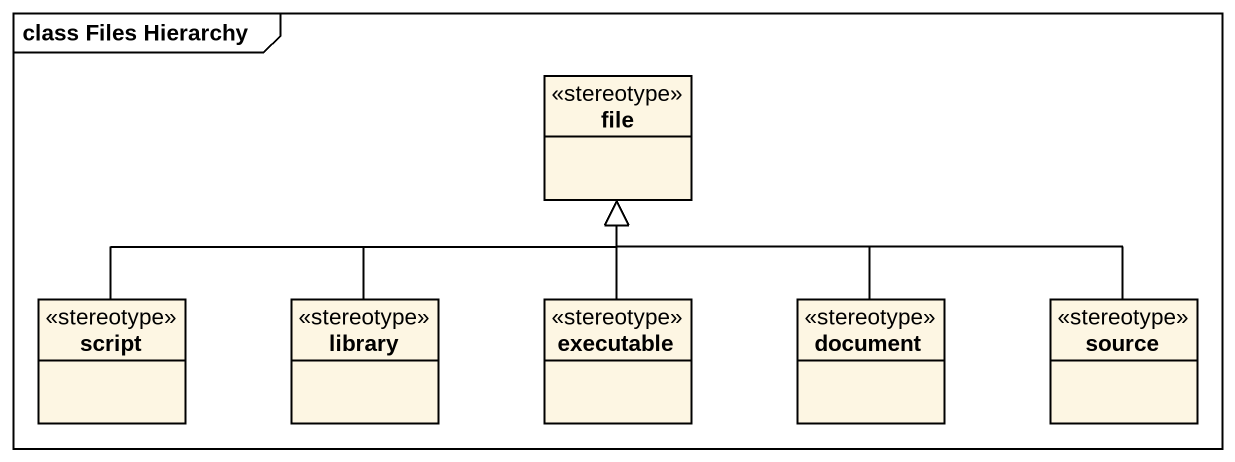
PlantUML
@startuml
mainframe class Files Hierarchy
hide circle
hide empty members
class "file" as file_ <<stereotype>>
class script <<stereotype>>
class library <<stereotype>>
class executable <<stereotype>>
class document <<stereotype>>
class source <<stereotype>>
script -right-|> file_
library -up-|> file_
executable -up-|> file_
document -up-|> file_
source -left-|> file_
@enduml
